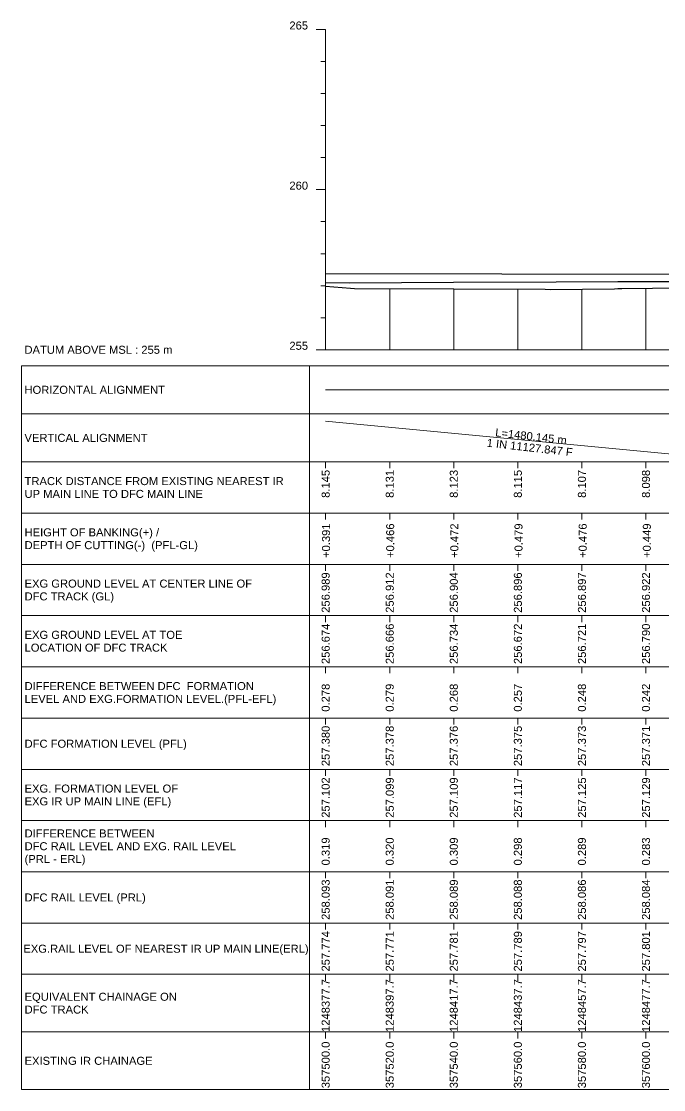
# Model space of a CAD drawing. Header units: feet. Extents: x 32905 to 38206, y -6633 to -4867.
# Drawn here: x 32905 to 33105.5, y -5231 to -4897.5 of the extents above; entities that cross this region are included whole.
import ezdxf
from ezdxf.enums import TextEntityAlignment as Align

# ---------------------------------------------------------------- set-up
doc = ezdxf.new("R2010")
doc.units = ezdxf.units.FT
doc.header["$MEASUREMENT"] = 0
for name, color, linetype, lineweight in [('LS CUT FILL', 10, 'Continuous', 0), ('LS DATUM', 7, 'Continuous', 0), ('LS DATUM X', 7, 'Continuous', 0), ('LS DATUM Y', 7, 'Continuous', 0), ('LS DIFF. EXG.RL & PRO. RL', 10, 'Continuous', 0), ('LS DIFF. PFL & EFL', 10, 'Continuous', 0), ('LS EXG GL', 7, 'Continuous', 0), ('LS EXG IR CH', 7, 'Continuous', 0), ('LS EXG RL', 7, 'Continuous', 0), ('LS EXG. FL', 7, 'Continuous', 0), ('LS EXG. GL', 7, 'Continuous', 0), ('LS EXG. GL AT PRO. TOE', 7, 'Continuous', 0), ('LS EXG. IR CH', 7, 'Continuous', 0), ('LS EXG. RL', 7, 'Continuous', 0), ('LS FRAME', 7, 'Continuous', 0), ('LS HORIZONTAL ALIGNMENT', 10, 'Continuous', 0), ('LS PFL-EFL', 10, 'Continuous', 0), ('LS PRL-ERL', 10, 'Continuous', 0), ('LS PRO. CUT & FILL', 10, 'Continuous', 0), ('LS PRO. DFCC CH', 10, 'Continuous', 0), ('LS PRO. FL', 10, 'Continuous', 0), ('LS PRO. RL', 10, 'Continuous', 0), ('LS PROFILE EXG FL', 7, 'Continuous', 25), ('LS PROFILE EXG GL', 7, 'Continuous', 30), ('LS PROFILE PRO FL', 1, 'Continuous', 30), ('LS TICKS', 7, 'Continuous', 0), ('LS TRACK CENTER', 10, 'Continuous', 0), ("LS TRACK CENTER's", 10, 'Continuous', 0), ('LS VERTICAL ALIGNMENT', 10, 'Continuous', 0), ('Profile Grid', 7, 'Continuous', 0)]:
    doc.layers.add(name, color=color, linetype=linetype, lineweight=lineweight)
doc.styles.get("Standard").update_dxf_attribs({"font": 'arial.ttf'})
doc.styles.add('Style-Arial', font='arial.ttf')
doc.styles.add('StyleArial', font='arial.ttf')

msp = doc.modelspace()

# ---------------------------------------------------------------- linework, layer by layer
at = {"layer": 'LS DATUM X', "color": 7, "linetype": 'Continuous', "lineweight": 0}
msp.add_line((33000, -5000), (33500.01, -5000), dxfattribs=at)
at = {"layer": 'LS DATUM Y', "color": 7, "linetype": 'Continuous', "lineweight": 0}
for p, q in [((32997, -4900), (33000, -4900)), ((32997, -4900), (33000, -4900)), ((33000, -5000), (33000, -4900)), ((32998.5, -4910), (33000, -4910)), ((32998.5, -4920), (33000, -4920)), ((32998.5, -4930), (33000, -4930)), ((32998.5, -4940), (33000, -4940)), ((32997, -4950), (33000, -4950)), ((32998.5, -4960), (33000, -4960)), ((32998.5, -4970), (33000, -4970)), ((32998.5, -4980), (33000, -4980)), ((32998.5, -4990), (33000, -4990)), ((32997, -5000), (33000, -5000))]:
    msp.add_line(p, q, dxfattribs=at)
at = {"layer": 'LS FRAME'}
for points in [[(32995, -5231), (32905, -5231), (32905, -5005)], [(32905, -5005), (32995, -5005)], [(32995, -5020), (32905, -5020)], [(32995, -5035), (32905, -5035)], [(32995, -5051), (32905, -5051)], [(32905, -5051), (32995, -5051)], [(32995, -5067), (32905, -5067)], [(32905, -5067), (32995, -5067)], [(32995, -5083), (32905, -5083)], [(32905, -5083), (32995, -5083)], [(32995, -5099), (32905, -5099)], [(32995, -5115), (32905, -5115)], [(32905, -5115), (32995, -5115)], [(32995, -5131), (32905, -5131)], [(32905, -5131), (32995, -5131)], [(32995, -5147), (32905, -5147)], [(32905, -5147), (32995, -5147)], [(32995, -5163), (32905, -5163)], [(32905, -5163), (32995, -5163)], [(32995, -5179), (32905, -5179)], [(32995, -5195), (32905, -5195)], [(32995, -5213), (32905, -5213)]]:
    msp.add_lwpolyline(points, dxfattribs=at)
at = {"layer": 'LS FRAME', "flags": 128}
for points in [[(32995, -5020), (33505.01, -5020), (33505.01, -5005), (32995, -5005), (32995, -5020)], [(32995, -5035), (33505.01, -5035), (33505.01, -5020), (32995, -5020), (32995, -5035)], [(32995, -5051), (33505.01, -5051), (33505.01, -5035), (32995, -5035), (32995, -5051)], [(32995, -5067), (33505.01, -5067), (33505.01, -5051), (32995, -5051), (32995, -5067)], [(32995, -5083), (33505.01, -5083), (33505.01, -5067), (32995, -5067), (32995, -5083)], [(32995, -5099), (33505.01, -5099), (33505.01, -5083), (32995, -5083), (32995, -5099)], [(32995, -5115), (33505.01, -5115), (33505.01, -5099), (32995, -5099), (32995, -5115)], [(32995, -5131), (33505.01, -5131), (33505.01, -5115), (32995, -5115), (32995, -5131)], [(32995, -5147), (33505.01, -5147), (33505.01, -5131), (32995, -5131), (32995, -5147)], [(32995, -5163), (33505.01, -5163), (33505.01, -5147), (32995, -5147), (32995, -5163)], [(32995, -5179), (33505.01, -5179), (33505.01, -5163), (32995, -5163), (32995, -5179)], [(32995, -5195), (33505.01, -5195), (33505.01, -5179), (32995, -5179), (32995, -5195)], [(32995, -5213), (33505.01, -5213), (33505.01, -5195), (32995, -5195), (32995, -5213)], [(32995, -5231), (33505.01, -5231), (33505.01, -5213), (32995, -5213), (32995, -5231)]]:
    msp.add_lwpolyline(points, close=True, dxfattribs=at)
at = {"layer": 'LS HORIZONTAL ALIGNMENT', "flags": 128}
msp.add_lwpolyline([(33000, -5012.5), (33500.01, -5012.5)], dxfattribs=at)
at = {"layer": 'LS PROFILE EXG FL'}
msp.add_lwpolyline([(33000, -4978.98), (33007.48, -4979.06), (33039.95, -4978.91), (33071.94, -4978.77), (33091.26, -4978.72), (33109.74, -4978.68)], dxfattribs=at)
at = {"layer": 'LS PROFILE EXG GL', "flags": 128}
msp.add_lwpolyline([(33000, -4980.11), (33007.77, -4980.77), (33007.77, -4980.76), (33007.77, -4980.76), (33009.01, -4980.83), (33009.01, -4980.84), (33039.97, -4980.96), (33068.56, -4981.08), (33070.18, -4981.13), (33070.18, -4981.13), (33090.18, -4980.93), (33091.27, -4980.9), (33091.27, -4980.9), (33092.49, -4980.86), (33111.61, -4980.66)], dxfattribs=at)
at = {"layer": 'LS PROFILE PRO FL', "flags": 128}
msp.add_lwpolyline([(33000, -4976.22), (33110.08, -4976.42)], dxfattribs=at)
at = {"layer": 'LS TICKS', "color": 7, "linetype": 'Continuous', "lineweight": 0, "flags": 128}
for points in [[(33000, -5037), (33000, -5035)], [(33020.01, -5037), (33020.01, -5035)], [(33040.01, -5037), (33040.01, -5035)], [(33060.01, -5037), (33060.01, -5035)], [(33080.01, -5037), (33080.01, -5035)], [(33100.01, -5037), (33100.01, -5035)], [(33000, -5053), (33000, -5051)], [(33020.01, -5053), (33020.01, -5051)], [(33040.01, -5053), (33040.01, -5051)], [(33060.01, -5053), (33060.01, -5051)], [(33080.01, -5053), (33080.01, -5051)], [(33100.01, -5053), (33100.01, -5051)], [(33000, -5069), (33000, -5067)], [(33020.01, -5069), (33020.01, -5067)], [(33040.01, -5069), (33040.01, -5067)], [(33060.01, -5069), (33060.01, -5067)], [(33080.01, -5069), (33080.01, -5067)], [(33100.01, -5069), (33100.01, -5067)], [(33000, -5085), (33000, -5083)], [(33020.01, -5085), (33020.01, -5083)], [(33040.01, -5085), (33040.01, -5083)], [(33060.01, -5085), (33060.01, -5083)], [(33080.01, -5085), (33080.01, -5083)], [(33100.01, -5085), (33100.01, -5083)], [(33000, -5101), (33000, -5099)], [(33020.01, -5101), (33020.01, -5099)], [(33040.01, -5101), (33040.01, -5099)], [(33060.01, -5101), (33060.01, -5099)], [(33080.01, -5101), (33080.01, -5099)], [(33100.01, -5101), (33100.01, -5099)], [(33000, -5117), (33000, -5115)], [(33020.01, -5117), (33020.01, -5115)], [(33040.01, -5117), (33040.01, -5115)], [(33060.01, -5117), (33060.01, -5115)], [(33080.01, -5117), (33080.01, -5115)], [(33100.01, -5117), (33100.01, -5115)], [(33000, -5133), (33000, -5131)], [(33020.01, -5133), (33020.01, -5131)], [(33040.01, -5133), (33040.01, -5131)], [(33060.01, -5133), (33060.01, -5131)], [(33080.01, -5133), (33080.01, -5131)], [(33100.01, -5133), (33100.01, -5131)], [(33000, -5149), (33000, -5147)], [(33020.01, -5149), (33020.01, -5147)], [(33040.01, -5149), (33040.01, -5147)], [(33060.01, -5149), (33060.01, -5147)], [(33080.01, -5149), (33080.01, -5147)], [(33100.01, -5149), (33100.01, -5147)], [(33000, -5165), (33000, -5163)], [(33020.01, -5165), (33020.01, -5163)], [(33040.01, -5165), (33040.01, -5163)], [(33060.01, -5165), (33060.01, -5163)], [(33080.01, -5165), (33080.01, -5163)], [(33100.01, -5165), (33100.01, -5163)], [(33000, -5181), (33000, -5179)], [(33020.01, -5181), (33020.01, -5179)], [(33040.01, -5181), (33040.01, -5179)], [(33060.01, -5181), (33060.01, -5179)], [(33080.01, -5181), (33080.01, -5179)], [(33100.01, -5181), (33100.01, -5179)], [(33000, -5197), (33000, -5195)], [(33020.01, -5197), (33020.01, -5195)], [(33040.01, -5197), (33040.01, -5195)], [(33060.01, -5197), (33060.01, -5195)], [(33080.01, -5197), (33080.01, -5195)], [(33100.01, -5197), (33100.01, -5195)], [(33000, -5215), (33000, -5213)], [(33020.01, -5215), (33020.01, -5213)], [(33040.01, -5215), (33040.01, -5213)], [(33060.01, -5215), (33060.01, -5213)], [(33080.01, -5215), (33080.01, -5213)], [(33100.01, -5215), (33100.01, -5213)]]:
    msp.add_lwpolyline(points, dxfattribs=at)
at = {"layer": 'LS VERTICAL ALIGNMENT', "flags": 128}
msp.add_lwpolyline([(33000, -5022.25), (33110.22, -5032.75)], dxfattribs=at)
at = {"layer": 'Profile Grid', "linetype": 'Continuous', "lineweight": 0, "flags": 128}
for points in [[(33000, -5000), (33000, -4980.11)], [(33020.01, -5000), (33020.01, -4980.88)], [(33040.01, -5000), (33040.01, -4980.96)], [(33060.01, -5000), (33060.01, -4981.04)], [(33080.01, -5000), (33080.01, -4981.03)], [(33100.01, -5000), (33100.01, -4980.78)]]:
    msp.add_lwpolyline(points, dxfattribs=at)

# ---------------------------------------------------------------- texts
at = {"layer": 'LS CUT FILL', "color": 1, "lineweight": 0, "style": 'Style-Arial'}
for s, p in [('+0.391', (33001.37, -5065)), ('+0.466', (33021.4, -5065)), ('+0.472', (33041.43, -5065)), ('+0.479', (33061.46, -5065)), ('+0.476', (33081.49, -5065)), ('+0.449', (33101.52, -5065))]:
    msp.add_text(s, height=2.5, rotation=90, dxfattribs=at).set_placement(p)
at = {"layer": 'LS DATUM', "color": 7, "style": 'StyleArial'}
msp.add_text('DATUM ABOVE MSL : 255 m', height=2.5, rotation=0, dxfattribs=at).set_placement((32905.97, -5000), align=Align.MIDDLE_LEFT)
at = {"layer": 'LS DATUM Y', "color": 7, "lineweight": 0, "style": 'Style-Arial'}
for s, p in [('265', (32994.5, -4900)), ('265', (32994.5, -4900)), ('260', (32994.5, -4950)), ('255', (32994.5, -5000))]:
    msp.add_text(s, height=2.5, dxfattribs=at).set_placement(p, align=Align.RIGHT)
at = {"layer": 'LS DIFF. EXG.RL & PRO. RL', "color": 10, "style": 'StyleArial'}
for s, p in [('DIFFERENCE BETWEEN ', (32906, -5151)), ('DFC RAIL LEVEL AND EXG. RAIL LEVEL ', (32906, -5155)), ('(PRL - ERL)', (32906, -5159))]:
    msp.add_text(s, height=2.5, rotation=0, dxfattribs=at).set_placement(p, align=Align.MIDDLE_LEFT)
at = {"layer": 'LS DIFF. PFL & EFL', "color": 10, "style": 'StyleArial'}
for s, p in [('DIFFERENCE BETWEEN DFC  FORMATION ', (32906, -5105)), ('LEVEL AND EXG.FORMATION LEVEL.(PFL-EFL)', (32906, -5109))]:
    msp.add_text(s, height=2.5, rotation=0, dxfattribs=at).set_placement(p, align=Align.MIDDLE_LEFT)
at = {"layer": 'LS EXG GL', "style": 'Style-Arial'}
for s, p in [('256.989', (33000, -5069.5)), ('256.912', (33020.01, -5069.5)), ('256.904', (33040.01, -5069.5)), ('256.896', (33060.01, -5069.5)), ('256.897', (33080.01, -5069.5)), ('256.922', (33100.01, -5069.5))]:
    msp.add_text(s, height=2.5, rotation=90, dxfattribs=at).set_placement(p, align=Align.MIDDLE_RIGHT)
at = {"layer": 'LS EXG IR CH', "style": 'Style-Arial'}
for s, p in [('357500.0', (33000, -5216)), ('357520.0', (33020, -5216)), ('357540.0', (33040, -5216)), ('357560.0', (33060, -5216)), ('357580.0', (33080, -5216)), ('357600.0', (33100, -5216))]:
    msp.add_text(s, height=2.5, rotation=90, dxfattribs=at).set_placement(p, align=Align.MIDDLE_RIGHT)
at = {"layer": 'LS EXG RL', "style": 'Style-Arial'}
for s, p in [('257.774', (33000, -5181.5)), ('257.771', (33020, -5181.5)), ('257.781', (33040, -5181.5)), ('257.789', (33060, -5181.5)), ('257.797', (33080, -5181.5)), ('257.801', (33100, -5181.5))]:
    msp.add_text(s, height=2.5, rotation=90, dxfattribs=at).set_placement(p, align=Align.MIDDLE_RIGHT)
at = {"layer": 'LS EXG. FL', "style": 'StyleArial'}
for s, p in [('EXG. FORMATION LEVEL OF', (32906, -5137)), ('EXG IR UP MAIN LINE (EFL)', (32906, -5141))]:
    msp.add_text(s, height=2.5, rotation=0, dxfattribs=at).set_placement(p, align=Align.MIDDLE_LEFT)
at = {"layer": 'LS EXG. FL'}
for s, p in [('257.102', (33000, -5133.5)), ('257.099', (33020.01, -5133.5)), ('257.109', (33040.01, -5133.5)), ('257.117', (33060.01, -5133.5)), ('257.125', (33080.01, -5133.5)), ('257.129', (33100.01, -5133.5))]:
    msp.add_text(s, height=2.5, rotation=90, dxfattribs=at).set_placement(p, align=Align.MIDDLE_RIGHT)
at = {"layer": 'LS EXG. GL', "color": 7, "style": 'StyleArial'}
for s, p in [('EXG GROUND LEVEL AT CENTER LINE OF ', (32906, -5073)), ('DFC TRACK (GL)', (32906, -5077))]:
    msp.add_text(s, height=2.5, rotation=0, dxfattribs=at).set_placement(p, align=Align.MIDDLE_LEFT)
at = {"layer": 'LS EXG. GL AT PRO. TOE'}
for s, p in [('256.674', (33000, -5085.5)), ('256.666', (33020.01, -5085.5)), ('256.734', (33040.01, -5085.5)), ('256.672', (33060.01, -5085.5)), ('256.721', (33080.01, -5085.5)), ('256.790', (33100.01, -5085.5))]:
    msp.add_text(s, height=2.5, rotation=90, dxfattribs=at).set_placement(p, align=Align.MIDDLE_RIGHT)
at = {"layer": 'LS EXG. GL AT PRO. TOE', "color": 7, "style": 'StyleArial'}
for s, p in [('EXG GROUND LEVEL AT TOE', (32906, -5089)), ('LOCATION OF DFC TRACK', (32906, -5093))]:
    msp.add_text(s, height=2.5, rotation=0, dxfattribs=at).set_placement(p, align=Align.MIDDLE_LEFT)
at = {"layer": 'LS EXG. IR CH', "style": 'StyleArial'}
msp.add_text('EXISTING IR CHAINAGE', height=2.5, rotation=0, dxfattribs=at).set_placement((32906, -5222), align=Align.MIDDLE_LEFT)
at = {"layer": 'LS EXG. RL', "style": 'StyleArial'}
msp.add_text('EXG.RAIL LEVEL OF NEAREST IR UP MAIN LINE(ERL)', height=2.5, rotation=0, dxfattribs=at).set_placement((32905.61, -5187), align=Align.MIDDLE_LEFT)
at = {"layer": 'LS HORIZONTAL ALIGNMENT', "style": 'StyleArial'}
msp.add_text('HORIZONTAL ALIGNMENT', height=2.5, rotation=0, dxfattribs=at).set_placement((32905.97, -5012.5), align=Align.MIDDLE_LEFT)
at = {"layer": 'LS PFL-EFL'}
for s, p in [('0.278', (33001.25, -5113)), ('0.279', (33021.25, -5113)), ('0.268', (33041.25, -5113)), ('0.257', (33061.25, -5113)), ('0.248', (33081.25, -5113)), ('0.242', (33101.25, -5113))]:
    msp.add_text(s, height=2.5, rotation=90, dxfattribs=at).set_placement(p)
at = {"layer": 'LS PRL-ERL'}
for s, p in [('0.319', (33001.25, -5161)), ('0.320', (33021.25, -5161)), ('0.309', (33041.25, -5161)), ('0.298', (33061.25, -5161)), ('0.289', (33081.25, -5161)), ('0.283', (33101.25, -5161))]:
    msp.add_text(s, height=2.5, rotation=90, dxfattribs=at).set_placement(p)
at = {"layer": 'LS PRO. CUT & FILL', "color": 10, "style": 'StyleArial'}
for s, p in [('HEIGHT OF BANKING(+) /', (32906, -5057)), ('DEPTH OF CUTTING(-)  (PFL-GL)', (32906, -5061))]:
    msp.add_text(s, height=2.5, rotation=0, dxfattribs=at).set_placement(p, align=Align.MIDDLE_LEFT)
at = {"layer": 'LS PRO. DFCC CH'}
for s, p in [('1248377.7', (33001.25, -5213)), ('1248397.7', (33021.25, -5213)), ('1248417.7', (33041.25, -5213)), ('1248437.7', (33061.25, -5213)), ('1248457.7', (33081.25, -5213)), ('1248477.7', (33101.25, -5213))]:
    msp.add_text(s, height=2.5, rotation=90, dxfattribs=at).set_placement(p)
at = {"layer": 'LS PRO. DFCC CH', "color": 10, "style": 'Style-Arial'}
for s, p in [('EQUIVALENT CHAINAGE ON ', (32906, -5202)), ('DFC TRACK', (32906, -5206))]:
    msp.add_text(s, height=2.5, rotation=0, dxfattribs=at).set_placement(p, align=Align.MIDDLE_LEFT)
at = {"layer": 'LS PRO. FL'}
for s, p in [('257.380', (33001.25, -5130)), ('257.378', (33021.25, -5130)), ('257.376', (33041.25, -5130)), ('257.375', (33061.25, -5130)), ('257.373', (33081.25, -5130)), ('257.371', (33101.25, -5130))]:
    msp.add_text(s, height=2.5, rotation=90, dxfattribs=at).set_placement(p)
at = {"layer": 'LS PRO. FL', "color": 10, "style": 'StyleArial'}
msp.add_text('DFC FORMATION LEVEL (PFL) ', height=2.5, rotation=0, dxfattribs=at).set_placement((32906, -5123), align=Align.MIDDLE_LEFT)
at = {"layer": 'LS PRO. RL'}
for s, p in [('258.093', (33001.25, -5178)), ('258.091', (33021.25, -5178)), ('258.089', (33041.25, -5178)), ('258.088', (33061.25, -5178)), ('258.086', (33081.25, -5178)), ('258.084', (33101.25, -5178))]:
    msp.add_text(s, height=2.5, rotation=90, dxfattribs=at).set_placement(p)
at = {"layer": 'LS PRO. RL', "color": 10, "style": 'StyleArial'}
msp.add_text('DFC RAIL LEVEL (PRL)', height=2.5, rotation=0, dxfattribs=at).set_placement((32906, -5171), align=Align.MIDDLE_LEFT)
at = {"layer": 'LS TRACK CENTER', "style": 'Style-Arial'}
for s, p in [('8.145', (33000, -5037.5)), ('8.131', (33020, -5037.5)), ('8.123', (33040, -5037.5)), ('8.115', (33060, -5037.5)), ('8.107', (33080, -5037.5)), ('8.098', (33100, -5037.5))]:
    msp.add_text(s, height=2.5, rotation=90, dxfattribs=at).set_placement(p, align=Align.MIDDLE_RIGHT)
at = {"layer": "LS TRACK CENTER's", "color": 10, "style": 'StyleArial'}
for s, p in [('TRACK DISTANCE FROM EXISTING NEAREST IR ', (32906, -5041)), ('UP MAIN LINE TO DFC MAIN LINE', (32906, -5045))]:
    msp.add_text(s, height=2.5, rotation=0, dxfattribs=at).set_placement(p, align=Align.MIDDLE_LEFT)
at = {"layer": 'LS VERTICAL ALIGNMENT', "style": 'StyleArial'}
msp.add_text('VERTICAL ALIGNMENT', height=2.5, rotation=0, dxfattribs=at).set_placement((32905.97, -5027.5), align=Align.MIDDLE_LEFT)
at = {"layer": 'LS VERTICAL ALIGNMENT', "color": 1, "lineweight": 0, "insert": (33063.92, -5028.78), "char_height": 2.5, "attachment_point": 5, "rotation": 353.5397, "line_spacing_factor": 0.84, "style": 'Style-Arial'}
msp.add_mtext('L=1480.145 m\\P1 IN 11127.847 F', dxfattribs=at)

doc.saveas('drawing.dxf')
